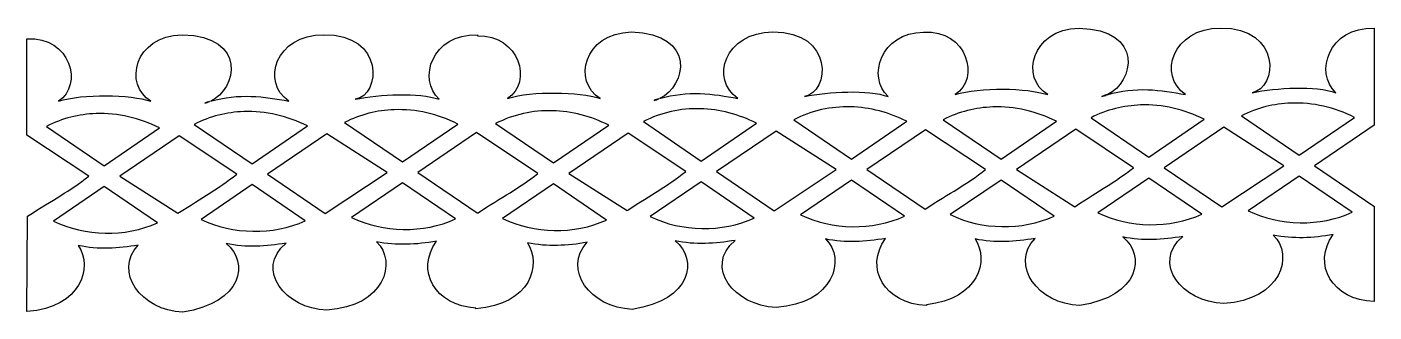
# Model space of a CAD drawing. Header units: centimetres. Extents: x -3.52 to 0.97, y 5.81 to 6.76.
import ezdxf

# ---------------------------------------------------------------- set-up
doc = ezdxf.new("R2010")
doc.units = ezdxf.units.CM
doc.header["$MEASUREMENT"] = 0
doc.layers.add('Layer 1', color=7, linetype='Continuous')

msp = doc.modelspace()

# ---------------------------------------------------------------- linework, layer by layer
at = {"layer": 'Layer 1', "color": 216}
for points, knots in [([(-0.01605, 6.75632), (-0.17669, 6.75209), (-0.21156, 6.58962), (-0.12023, 6.5347), (-0.12023, 6.5347), (-0.19033, 6.55701), (-0.34542, 6.56063), (-0.42871, 6.5347), (-0.42871, 6.5347), (-0.34358, 6.58848), (-0.38924, 6.7509), (-0.5338, 6.74303), (-0.5338, 6.74303), (-0.67834, 6.74086), (-0.72255, 6.59356), (-0.65203, 6.52806), (-0.65203, 6.52806), (-0.71959, 6.55187), (-0.8499, 6.54486), (-0.93106, 6.52806), (-0.93106, 6.52806), (-0.84634, 6.54092), (-0.83128, 6.74553), (-1.03615, 6.74338), (-1.03615, 6.74338), (-1.19752, 6.74338), (-1.2458, 6.58478), (-1.15302, 6.52176), (-1.15302, 6.52176), (-1.23376, 6.5374), (-1.32037, 6.54923), (-1.41348, 6.52142), (-1.41348, 6.52142), (-1.32602, 6.56173), (-1.28803, 6.73716), (-1.5077, 6.74339), (-1.5077, 6.74339), (-1.66834, 6.73916), (-1.70321, 6.57669), (-1.61188, 6.52177), (-1.61188, 6.52177), (-1.68198, 6.54408), (-1.83707, 6.5477), (-1.92036, 6.52177), (-1.92036, 6.52177), (-1.83611, 6.57499), (-1.87991, 6.73441), (-2.02092, 6.7301), (-2.02092, 6.7301), (-2.02092, 6.7301), (-2.02092, 6.73394), (-2.02092, 6.73394), (-2.02092, 6.73394), (-2.1729, 6.73813), (-2.22023, 6.58586), (-2.14821, 6.51897), (-2.14821, 6.51897), (-2.21578, 6.54278), (-2.34653, 6.53577), (-2.4277, 6.51897), (-2.4277, 6.51897), (-2.34298, 6.53183), (-2.32792, 6.73644), (-2.53279, 6.73429), (-2.53279, 6.73429), (-2.69416, 6.73429), (-2.74198, 6.57569), (-2.6492, 6.51267), (-2.6492, 6.51267), (-2.72994, 6.52831), (-2.817, 6.54014), (-2.91012, 6.51233), (-2.91012, 6.51233), (-2.82266, 6.55264), (-2.78466, 6.72807), (-3.00434, 6.73429), (-3.00434, 6.73429), (-3.16498, 6.73006), (-3.19985, 6.56759), (-3.10852, 6.51267), (-3.10852, 6.51267), (-3.17862, 6.53498), (-3.33371, 6.5386), (-3.417, 6.51267), (-3.417, 6.51267), (-3.33186, 6.56645), (-3.37707, 6.72887), (-3.52164, 6.721), (-3.52164, 6.721), (-3.52164, 6.721), (-3.52164, 6.39976), (-3.52164, 6.39976), (-3.52164, 6.39976), (-3.52164, 6.39976), (-3.31508, 6.26274), (-3.31508, 6.26274), (-3.31508, 6.26274), (-3.38029, 6.21195), (-3.4324, 6.18594), (-3.51938, 6.12921), (-3.51938, 6.12921), (-3.51938, 6.12921), (-3.52166, 5.81112), (-3.52166, 5.81112), (-3.52166, 5.81112), (-3.33898, 5.82668), (-3.30191, 5.95818), (-3.35043, 6.03134), (-3.35043, 6.03134), (-3.28388, 6.01748), (-3.21709, 6.02158), (-3.15067, 6.03309), (-3.15067, 6.03309), (-3.23463, 5.94421), (-3.14134, 5.81404), (-3.00209, 5.80973), (-3.00209, 5.80973), (-2.80176, 5.83997), (-2.78112, 5.97683), (-2.85804, 6.03799), (-2.85804, 6.03799), (-2.79149, 6.02413), (-2.7247, 6.02823), (-2.65828, 6.03974), (-2.65828, 6.03974), (-2.76311, 5.95086), (-2.66118, 5.82069), (-2.52193, 5.81638), (-2.52193, 5.81638), (-2.32923, 5.82785), (-2.28702, 5.97729), (-2.35704, 6.04429), (-2.35704, 6.04429), (-2.29049, 6.03043), (-2.2237, 6.03453), (-2.15728, 6.04604), (-2.15728, 6.04604), (-2.22795, 5.94856), (-2.16169, 5.82976), (-2.02546, 5.82303), (-2.02546, 5.82303), (-2.02546, 5.82303), (-2.02546, 5.82023), (-2.02546, 5.82023), (-2.02546, 5.82023), (-1.84278, 5.83579), (-1.8057, 5.96729), (-1.85423, 6.04045), (-1.85423, 6.04045), (-1.78768, 6.02659), (-1.72089, 6.03069), (-1.65447, 6.0422), (-1.65447, 6.0422), (-1.73843, 5.95332), (-1.64469, 5.82315), (-1.50544, 5.81884), (-1.50544, 5.81884), (-1.30511, 5.84908), (-1.28493, 5.98594), (-1.36185, 6.0471), (-1.36185, 6.0471), (-1.2953, 6.03324), (-1.22851, 6.03734), (-1.16209, 6.04885), (-1.16209, 6.04885), (-1.26692, 5.95996), (-1.16499, 5.8298), (-1.02574, 5.82549), (-1.02574, 5.82549), (-0.83305, 5.83695), (-0.79083, 5.9864), (-0.86086, 6.0534), (-0.86086, 6.0534), (-0.79431, 6.03954), (-0.72752, 6.04364), (-0.6611, 6.05515), (-0.6611, 6.05515), (-0.73254, 5.9566), (-0.664, 5.8361), (-0.52475, 5.83179), (-0.52475, 5.83179), (-0.52475, 5.83179), (-0.52475, 5.83422), (-0.52475, 5.83422), (-0.52475, 5.83422), (-0.34999, 5.85333), (-0.31487, 5.98147), (-0.36258, 6.05339), (-0.36258, 6.05339), (-0.29603, 6.03953), (-0.22924, 6.04363), (-0.16282, 6.05514), (-0.16282, 6.05514), (-0.24678, 5.96626), (-0.15304, 5.83609), (-0.01379, 5.83178), (-0.01379, 5.83178), (0.18654, 5.86202), (0.20672, 5.99888), (0.1298, 6.06004), (0.1298, 6.06004), (0.19635, 6.04617), (0.26314, 6.05028), (0.32956, 6.06179), (0.32956, 6.06179), (0.22473, 5.97291), (0.32666, 5.84274), (0.46591, 5.83843), (0.46591, 5.83843), (0.6586, 5.84989), (0.70082, 5.99934), (0.63079, 6.06634), (0.63079, 6.06634), (0.69734, 6.05247), (0.76413, 6.05658), (0.83056, 6.06809), (0.83056, 6.06809), (0.75912, 5.96955), (0.82766, 5.84904), (0.96691, 5.84473), (0.96691, 5.84473), (0.96691, 5.84473), (0.96691, 6.16317), (0.96691, 6.16317), (0.96691, 6.16317), (0.96691, 6.16317), (0.96646, 6.16283), (0.96646, 6.16283), (0.96646, 6.16283), (0.96646, 6.16283), (0.76896, 6.29741), (0.76896, 6.29741), (0.76896, 6.29741), (0.76896, 6.29741), (0.96691, 6.43234), (0.96691, 6.43234), (0.96691, 6.43234), (0.96691, 6.43234), (0.96691, 6.75602), (0.96691, 6.75602), (0.96691, 6.75602), (0.81493, 6.76021), (0.7676, 6.60794), (0.83962, 6.54105), (0.83962, 6.54105), (0.77205, 6.56486), (0.64175, 6.55785), (0.56059, 6.54105), (0.56059, 6.54105), (0.64531, 6.55391), (0.66037, 6.75853), (0.4555, 6.75637), (0.4555, 6.75637), (0.29413, 6.75637), (0.24585, 6.59777), (0.33863, 6.53475), (0.33863, 6.53475), (0.25789, 6.5504), (0.17128, 6.56222), (0.07817, 6.53441), (0.07817, 6.53441), (0.16563, 6.57472), (0.20363, 6.75015), (-0.01605, 6.75637), (-0.01605, 6.75637), (-0.01605, 6.75637), (-0.01605, 6.75632), (-0.01605, 6.75632)], [0, 0, 0, 0, 0.0147059, 0.0147059, 0.0147059, 0.0147059, 0.0294118, 0.0294118, 0.0294118, 0.0294118, 0.0441176, 0.0441176, 0.0441176, 0.0441176, 0.0588235, 0.0588235, 0.0588235, 0.0588235, 0.0735294, 0.0735294, 0.0735294, 0.0735294, 0.0882353, 0.0882353, 0.0882353, 0.0882353, 0.1029412, 0.1029412, 0.1029412, 0.1029412, 0.1176471, 0.1176471, 0.1176471, 0.1176471, 0.1323529, 0.1323529, 0.1323529, 0.1323529, 0.1470588, 0.1470588, 0.1470588, 0.1470588, 0.1617647, 0.1617647, 0.1617647, 0.1617647, 0.1764706, 0.1764706, 0.1764706, 0.1764706, 0.1911765, 0.1911765, 0.1911765, 0.1911765, 0.2058824, 0.2058824, 0.2058824, 0.2058824, 0.2205882, 0.2205882, 0.2205882, 0.2205882, 0.2352941, 0.2352941, 0.2352941, 0.2352941, 0.25, 0.25, 0.25, 0.25, 0.2647059, 0.2647059, 0.2647059, 0.2647059, 0.2794118, 0.2794118, 0.2794118, 0.2794118, 0.2941176, 0.2941176, 0.2941176, 0.2941176, 0.3088235, 0.3088235, 0.3088235, 0.3088235, 0.3235294, 0.3235294, 0.3235294, 0.3235294, 0.3382353, 0.3382353, 0.3382353, 0.3382353, 0.3529412, 0.3529412, 0.3529412, 0.3529412, 0.3676471, 0.3676471, 0.3676471, 0.3676471, 0.3823529, 0.3823529, 0.3823529, 0.3823529, 0.3970588, 0.3970588, 0.3970588, 0.3970588, 0.4117647, 0.4117647, 0.4117647, 0.4117647, 0.4264706, 0.4264706, 0.4264706, 0.4264706, 0.4411765, 0.4411765, 0.4411765, 0.4411765, 0.4558824, 0.4558824, 0.4558824, 0.4558824, 0.4705882, 0.4705882, 0.4705882, 0.4705882, 0.4852941, 0.4852941, 0.4852941, 0.4852941, 0.5, 0.5, 0.5, 0.5, 0.5147059, 0.5147059, 0.5147059, 0.5147059, 0.5294118, 0.5294118, 0.5294118, 0.5294118, 0.5441176, 0.5441176, 0.5441176, 0.5441176, 0.5588235, 0.5588235, 0.5588235, 0.5588235, 0.5735294, 0.5735294, 0.5735294, 0.5735294, 0.5882353, 0.5882353, 0.5882353, 0.5882353, 0.6029412, 0.6029412, 0.6029412, 0.6029412, 0.6176471, 0.6176471, 0.6176471, 0.6176471, 0.6323529, 0.6323529, 0.6323529, 0.6323529, 0.6470588, 0.6470588, 0.6470588, 0.6470588, 0.6617647, 0.6617647, 0.6617647, 0.6617647, 0.6764706, 0.6764706, 0.6764706, 0.6764706, 0.6911765, 0.6911765, 0.6911765, 0.6911765, 0.7058824, 0.7058824, 0.7058824, 0.7058824, 0.7205882, 0.7205882, 0.7205882, 0.7205882, 0.7352941, 0.7352941, 0.7352941, 0.7352941, 0.75, 0.75, 0.75, 0.75, 0.7647059, 0.7647059, 0.7647059, 0.7647059, 0.7794118, 0.7794118, 0.7794118, 0.7794118, 0.7941176, 0.7941176, 0.7941176, 0.7941176, 0.8088235, 0.8088235, 0.8088235, 0.8088235, 0.8235294, 0.8235294, 0.8235294, 0.8235294, 0.8382353, 0.8382353, 0.8382353, 0.8382353, 0.8529412, 0.8529412, 0.8529412, 0.8529412, 0.8676471, 0.8676471, 0.8676471, 0.8676471, 0.8823529, 0.8823529, 0.8823529, 0.8823529, 0.8970588, 0.8970588, 0.8970588, 0.8970588, 0.9117647, 0.9117647, 0.9117647, 0.9117647, 0.9264706, 0.9264706, 0.9264706, 0.9264706, 0.9411765, 0.9411765, 0.9411765, 0.9411765, 0.9558824, 0.9558824, 0.9558824, 0.9558824, 0.9705882, 0.9705882, 0.9705882, 0.9705882, 1, 1, 1, 1]), ([(-2.91285, 6.51163), (-2.91804, 6.50941), (-2.92323, 6.5076), (-2.9287, 6.50639), (-2.9287, 6.50639), (-2.92333, 6.5083), (-2.91818, 6.51), (-2.91285, 6.51163)], [0, 0, 0, 0, 0.3333333, 0.3333333, 0.3333333, 0.3333333, 1, 1, 1, 1]), ([(-1.41621, 6.52072), (-1.4214, 6.5185), (-1.42659, 6.51669), (-1.43207, 6.51548), (-1.43207, 6.51548), (-1.42669, 6.51739), (-1.42155, 6.51909), (-1.41621, 6.52072)], [0, 0, 0, 0, 0.3333333, 0.3333333, 0.3333333, 0.3333333, 1, 1, 1, 1]), ([(0.07545, 6.53366), (0.07026, 6.53144), (0.06507, 6.52963), (0.0596, 6.52842), (0.0596, 6.52842), (0.06497, 6.53033), (0.07012, 6.53203), (0.07545, 6.53366)], [0, 0, 0, 0, 0.3333333, 0.3333333, 0.3333333, 0.3333333, 1, 1, 1, 1]), ([(0.69014, 6.50639), (0.76286, 6.5089), (0.83581, 6.4919), (0.90168, 6.4585), (0.90168, 6.4585), (0.90168, 6.4585), (0.71732, 6.33266), (0.71732, 6.33266), (0.71732, 6.33266), (0.71732, 6.33266), (0.5248, 6.46374), (0.5248, 6.46374), (0.5248, 6.46374), (0.57705, 6.49065), (0.63358, 6.50443), (0.69014, 6.50639)], [0, 0, 0, 0, 0.2, 0.2, 0.2, 0.2, 0.4, 0.4, 0.4, 0.4, 0.6, 0.6, 0.6, 0.6, 1, 1, 1, 1]), ([(-3.29154, 6.47144), (-3.21882, 6.47395), (-3.14542, 6.45695), (-3.07955, 6.42355), (-3.07955, 6.42355), (-3.07955, 6.42355), (-3.26391, 6.29771), (-3.26391, 6.29771), (-3.26391, 6.29771), (-3.26391, 6.29771), (-3.45642, 6.42879), (-3.45642, 6.42879), (-3.45642, 6.42879), (-3.40417, 6.4557), (-3.34809, 6.46948), (-3.29154, 6.47143), (-3.29154, 6.47143), (-3.29154, 6.47143), (-3.29154, 6.47144), (-3.29154, 6.47144)], [0, 0, 0, 0, 0.1666667, 0.1666667, 0.1666667, 0.1666667, 0.3333333, 0.3333333, 0.3333333, 0.3333333, 0.5, 0.5, 0.5, 0.5, 0.6666667, 0.6666667, 0.6666667, 0.6666667, 1, 1, 1, 1]), ([(-2.79915, 6.47808), (-2.72643, 6.48059), (-2.65303, 6.46359), (-2.58716, 6.43019), (-2.58716, 6.43019), (-2.58716, 6.43019), (-2.77152, 6.304), (-2.77152, 6.304), (-2.77152, 6.304), (-2.77152, 6.304), (-2.96404, 6.43543), (-2.96404, 6.43543), (-2.96404, 6.43543), (-2.91179, 6.46234), (-2.85571, 6.47612), (-2.79916, 6.47808), (-2.79916, 6.47808), (-2.79916, 6.47808), (-2.79915, 6.47808), (-2.79915, 6.47808)], [0, 0, 0, 0, 0.1666667, 0.1666667, 0.1666667, 0.1666667, 0.3333333, 0.3333333, 0.3333333, 0.3333333, 0.5, 0.5, 0.5, 0.5, 0.6666667, 0.6666667, 0.6666667, 0.6666667, 1, 1, 1, 1]), ([(-2.29816, 6.48437), (-2.22544, 6.48688), (-2.15204, 6.46988), (-2.08617, 6.43648), (-2.08617, 6.43648), (-2.08617, 6.43648), (-2.27053, 6.31064), (-2.27053, 6.31064), (-2.27053, 6.31064), (-2.27053, 6.31064), (-2.46305, 6.44172), (-2.46305, 6.44172), (-2.46305, 6.44172), (-2.4108, 6.46863), (-2.35472, 6.48241), (-2.29817, 6.48436), (-2.29817, 6.48436), (-2.29817, 6.48436), (-2.29816, 6.48437), (-2.29816, 6.48437)], [0, 0, 0, 0, 0.1666667, 0.1666667, 0.1666667, 0.1666667, 0.3333333, 0.3333333, 0.3333333, 0.3333333, 0.5, 0.5, 0.5, 0.5, 0.6666667, 0.6666667, 0.6666667, 0.6666667, 1, 1, 1, 1]), ([(-1.77089, 6.48088), (-1.70624, 6.47929), (-1.64191, 6.46233), (-1.58336, 6.43264), (-1.58336, 6.43264), (-1.58336, 6.43264), (-1.76772, 6.3068), (-1.76772, 6.3068), (-1.76772, 6.3068), (-1.76772, 6.3068), (-1.96024, 6.43788), (-1.96024, 6.43788), (-1.96024, 6.43788), (-1.90053, 6.46864), (-1.83555, 6.48245), (-1.7709, 6.48087), (-1.7709, 6.48087), (-1.7709, 6.48087), (-1.77089, 6.48088), (-1.77089, 6.48088)], [0, 0, 0, 0, 0.1666667, 0.1666667, 0.1666667, 0.1666667, 0.3333333, 0.3333333, 0.3333333, 0.3333333, 0.5, 0.5, 0.5, 0.5, 0.6666667, 0.6666667, 0.6666667, 0.6666667, 1, 1, 1, 1]), ([(-1.2785, 6.48752), (-1.21385, 6.48593), (-1.14952, 6.46896), (-1.09097, 6.43928), (-1.09097, 6.43928), (-1.09097, 6.43928), (-1.27533, 6.31309), (-1.27533, 6.31309), (-1.27533, 6.31309), (-1.27533, 6.31309), (-1.46785, 6.44452), (-1.46785, 6.44452), (-1.46785, 6.44452), (-1.40814, 6.47528), (-1.34316, 6.48909), (-1.2785, 6.48752)], [0, 0, 0, 0, 0.2, 0.2, 0.2, 0.2, 0.4, 0.4, 0.4, 0.4, 0.6, 0.6, 0.6, 0.6, 1, 1, 1, 1]), ([(-0.77751, 6.49381), (-0.71286, 6.49222), (-0.64853, 6.47526), (-0.58998, 6.44557), (-0.58998, 6.44557), (-0.58998, 6.44557), (-0.77434, 6.31973), (-0.77434, 6.31973), (-0.77434, 6.31973), (-0.77434, 6.31973), (-0.96686, 6.45081), (-0.96686, 6.45081), (-0.96686, 6.45081), (-0.90715, 6.48157), (-0.84217, 6.49538), (-0.77751, 6.4938), (-0.77751, 6.4938), (-0.77751, 6.4938), (-0.77751, 6.49381), (-0.77751, 6.49381)], [0, 0, 0, 0, 0.1666667, 0.1666667, 0.1666667, 0.1666667, 0.3333333, 0.3333333, 0.3333333, 0.3333333, 0.5, 0.5, 0.5, 0.5, 0.6666667, 0.6666667, 0.6666667, 0.6666667, 1, 1, 1, 1]), ([(-0.30324, 6.49346), (-0.23052, 6.49597), (-0.15757, 6.47897), (-0.0917, 6.44557), (-0.0917, 6.44557), (-0.0917, 6.44557), (-0.27606, 6.31973), (-0.27606, 6.31973), (-0.27606, 6.31973), (-0.27606, 6.31973), (-0.46858, 6.45081), (-0.46858, 6.45081), (-0.46858, 6.45081), (-0.41633, 6.47772), (-0.3598, 6.4915), (-0.30324, 6.49346)], [0, 0, 0, 0, 0.2, 0.2, 0.2, 0.2, 0.4, 0.4, 0.4, 0.4, 0.6, 0.6, 0.6, 0.6, 1, 1, 1, 1]), ([(0.18915, 6.5001), (0.26187, 6.50261), (0.33482, 6.48561), (0.40069, 6.45221), (0.40069, 6.45221), (0.40069, 6.45221), (0.21633, 6.32602), (0.21633, 6.32602), (0.21633, 6.32602), (0.21633, 6.32602), (0.02381, 6.45745), (0.02381, 6.45745), (0.02381, 6.45745), (0.07606, 6.48436), (0.13259, 6.49814), (0.18915, 6.50009), (0.18915, 6.50009), (0.18915, 6.50009), (0.18915, 6.5001), (0.18915, 6.5001)], [0, 0, 0, 0, 0.1666667, 0.1666667, 0.1666667, 0.1666667, 0.3333333, 0.3333333, 0.3333333, 0.3333333, 0.5, 0.5, 0.5, 0.5, 0.6666667, 0.6666667, 0.6666667, 0.6666667, 1, 1, 1, 1]), ([(-0.02693, 6.41901), (-0.02693, 6.41901), (0.16513, 6.29108), (0.16513, 6.29108), (0.16513, 6.29108), (0.09992, 6.24029), (0.05642, 6.21778), (-0.03056, 6.16105), (-0.03056, 6.16105), (-0.03056, 6.16105), (-0.22444, 6.28479), (-0.22444, 6.28479), (-0.22444, 6.28479), (-0.22444, 6.28479), (-0.02694, 6.41902), (-0.02694, 6.41902), (-0.02694, 6.41902), (-0.02694, 6.41902), (-0.02693, 6.41901), (-0.02693, 6.41901)], [0, 0, 0, 0, 0.1666667, 0.1666667, 0.1666667, 0.1666667, 0.3333333, 0.3333333, 0.3333333, 0.3333333, 0.5, 0.5, 0.5, 0.5, 0.6666667, 0.6666667, 0.6666667, 0.6666667, 1, 1, 1, 1]), ([(0.46592, 6.42565), (0.46592, 6.42565), (0.66614, 6.29737), (0.66614, 6.29737), (0.66614, 6.29737), (0.66614, 6.29737), (0.45958, 6.16034), (0.45958, 6.16034), (0.45958, 6.16034), (0.45958, 6.16034), (0.26797, 6.29107), (0.26797, 6.29107), (0.26797, 6.29107), (0.26797, 6.29107), (0.46592, 6.42565), (0.46592, 6.42565)], [0, 0, 0, 0, 0.2, 0.2, 0.2, 0.2, 0.4, 0.4, 0.4, 0.4, 0.6, 0.6, 0.6, 0.6, 1, 1, 1, 1]), ([(-3.01477, 6.397), (-3.01477, 6.397), (-2.82271, 6.26906), (-2.82271, 6.26906), (-2.82271, 6.26906), (-2.88792, 6.21827), (-2.93142, 6.19576), (-3.0184, 6.13903), (-3.0184, 6.13903), (-3.0184, 6.13903), (-3.21227, 6.26277), (-3.21227, 6.26277), (-3.21227, 6.26277), (-3.21227, 6.26277), (-3.01477, 6.397), (-3.01477, 6.397)], [0, 0, 0, 0, 0.2, 0.2, 0.2, 0.2, 0.4, 0.4, 0.4, 0.4, 0.6, 0.6, 0.6, 0.6, 1, 1, 1, 1]), ([(-2.52193, 6.40364), (-2.52193, 6.40364), (-2.32171, 6.27535), (-2.32171, 6.27535), (-2.32171, 6.27535), (-2.32171, 6.27535), (-2.52827, 6.13833), (-2.52827, 6.13833), (-2.52827, 6.13833), (-2.52827, 6.13833), (-2.71988, 6.26906), (-2.71988, 6.26906), (-2.71988, 6.26906), (-2.71988, 6.26906), (-2.52193, 6.40364), (-2.52193, 6.40364)], [0, 0, 0, 0, 0.2, 0.2, 0.2, 0.2, 0.4, 0.4, 0.4, 0.4, 0.6, 0.6, 0.6, 0.6, 1, 1, 1, 1]), ([(-2.02411, 6.40817), (-2.02411, 6.40817), (-1.81891, 6.27184), (-1.81891, 6.27184), (-1.81891, 6.27184), (-1.88364, 6.22142), (-1.93512, 6.19523), (-2.02094, 6.13936), (-2.02094, 6.13936), (-2.02094, 6.13936), (-2.02094, 6.14111), (-2.02094, 6.14111), (-2.02094, 6.14111), (-2.02094, 6.14111), (-2.02139, 6.14077), (-2.02139, 6.14077), (-2.02139, 6.14077), (-2.02139, 6.14077), (-2.21889, 6.27535), (-2.21889, 6.27535), (-2.21889, 6.27535), (-2.21889, 6.27535), (-2.02411, 6.40818), (-2.02411, 6.40818), (-2.02411, 6.40818), (-2.02411, 6.40818), (-2.02411, 6.40817), (-2.02411, 6.40817)], [0, 0, 0, 0, 0.125, 0.125, 0.125, 0.125, 0.25, 0.25, 0.25, 0.25, 0.375, 0.375, 0.375, 0.375, 0.5, 0.5, 0.5, 0.5, 0.625, 0.625, 0.625, 0.625, 0.75, 0.75, 0.75, 0.75, 1, 1, 1, 1]), ([(-1.51858, 6.40608), (-1.51858, 6.40608), (-1.32652, 6.27814), (-1.32652, 6.27814), (-1.32652, 6.27814), (-1.39173, 6.22735), (-1.43523, 6.20484), (-1.52221, 6.14811), (-1.52221, 6.14811), (-1.52221, 6.14811), (-1.71609, 6.27185), (-1.71609, 6.27185), (-1.71609, 6.27185), (-1.71609, 6.27185), (-1.51859, 6.40608), (-1.51859, 6.40608), (-1.51859, 6.40608), (-1.51859, 6.40608), (-1.51858, 6.40608), (-1.51858, 6.40608)], [0, 0, 0, 0, 0.1666667, 0.1666667, 0.1666667, 0.1666667, 0.3333333, 0.3333333, 0.3333333, 0.3333333, 0.5, 0.5, 0.5, 0.5, 0.6666667, 0.6666667, 0.6666667, 0.6666667, 1, 1, 1, 1]), ([(-1.02574, 6.41271), (-1.02574, 6.41271), (-0.82552, 6.28442), (-0.82552, 6.28442), (-0.82552, 6.28442), (-0.82552, 6.28442), (-1.03208, 6.1474), (-1.03208, 6.1474), (-1.03208, 6.1474), (-1.03208, 6.1474), (-1.22369, 6.27813), (-1.22369, 6.27813), (-1.22369, 6.27813), (-1.22369, 6.27813), (-1.02574, 6.41271), (-1.02574, 6.41271)], [0, 0, 0, 0, 0.2, 0.2, 0.2, 0.2, 0.4, 0.4, 0.4, 0.4, 0.6, 0.6, 0.6, 0.6, 1, 1, 1, 1]), ([(-0.52746, 6.41761), (-0.52746, 6.41761), (-0.32724, 6.28478), (-0.32724, 6.28478), (-0.32724, 6.28478), (-0.39191, 6.23441), (-0.44359, 6.20841), (-0.52927, 6.15265), (-0.52927, 6.15265), (-0.52927, 6.15265), (-0.72269, 6.28443), (-0.72269, 6.28443), (-0.72269, 6.28443), (-0.72269, 6.28443), (-0.52745, 6.41761), (-0.52745, 6.41761), (-0.52745, 6.41761), (-0.52745, 6.41761), (-0.52746, 6.41761), (-0.52746, 6.41761)], [0, 0, 0, 0, 0.1666667, 0.1666667, 0.1666667, 0.1666667, 0.3333333, 0.3333333, 0.3333333, 0.3333333, 0.5, 0.5, 0.5, 0.5, 0.6666667, 0.6666667, 0.6666667, 0.6666667, 1, 1, 1, 1]), ([(-2.27053, 6.24075), (-2.27053, 6.24075), (-2.09342, 6.12016), (-2.09342, 6.12016), (-2.09342, 6.12016), (-2.2021, 6.07134), (-2.33373, 6.0744), (-2.43995, 6.12505), (-2.43995, 6.12505), (-2.43995, 6.12505), (-2.27054, 6.24075), (-2.27054, 6.24075), (-2.27054, 6.24075), (-2.27054, 6.24075), (-2.27053, 6.24075), (-2.27053, 6.24075)], [0, 0, 0, 0, 0.2, 0.2, 0.2, 0.2, 0.4, 0.4, 0.4, 0.4, 0.6, 0.6, 0.6, 0.6, 1, 1, 1, 1]), ([(-1.27533, 6.24355), (-1.27533, 6.24355), (-1.09822, 6.12296), (-1.09822, 6.12296), (-1.09822, 6.12296), (-1.2069, 6.07414), (-1.33853, 6.0772), (-1.44475, 6.12785), (-1.44475, 6.12785), (-1.44475, 6.12785), (-1.27533, 6.24355), (-1.27533, 6.24355)], [0, 0, 0, 0, 0.25, 0.25, 0.25, 0.25, 0.5, 0.5, 0.5, 0.5, 1, 1, 1, 1]), ([(-0.77434, 6.24984), (-0.77434, 6.24984), (-0.59723, 6.12925), (-0.59723, 6.12925), (-0.59723, 6.12925), (-0.70591, 6.08043), (-0.83754, 6.08349), (-0.94376, 6.13414), (-0.94376, 6.13414), (-0.94376, 6.13414), (-0.77435, 6.24984), (-0.77435, 6.24984), (-0.77435, 6.24984), (-0.77435, 6.24984), (-0.77434, 6.24984), (-0.77434, 6.24984)], [0, 0, 0, 0, 0.2, 0.2, 0.2, 0.2, 0.4, 0.4, 0.4, 0.4, 0.6, 0.6, 0.6, 0.6, 1, 1, 1, 1]), ([(-0.27606, 6.24984), (-0.27606, 6.24984), (-0.09895, 6.12925), (-0.09895, 6.12925), (-0.09895, 6.12925), (-0.20763, 6.08043), (-0.33926, 6.08384), (-0.44548, 6.13449), (-0.44548, 6.13449), (-0.44548, 6.13449), (-0.27606, 6.24984), (-0.27606, 6.24984)], [0, 0, 0, 0, 0.25, 0.25, 0.25, 0.25, 0.5, 0.5, 0.5, 0.5, 1, 1, 1, 1]), ([(0.21632, 6.25648), (0.21632, 6.25648), (0.39343, 6.13589), (0.39343, 6.13589), (0.39343, 6.13589), (0.28476, 6.08707), (0.15313, 6.09013), (0.0469, 6.14078), (0.0469, 6.14078), (0.0469, 6.14078), (0.21631, 6.25648), (0.21631, 6.25648), (0.21631, 6.25648), (0.21631, 6.25648), (0.21632, 6.25648), (0.21632, 6.25648)], [0, 0, 0, 0, 0.2, 0.2, 0.2, 0.2, 0.4, 0.4, 0.4, 0.4, 0.6, 0.6, 0.6, 0.6, 1, 1, 1, 1]), ([(0.71732, 6.26278), (0.71732, 6.26278), (0.89443, 6.14219), (0.89443, 6.14219), (0.89443, 6.14219), (0.78576, 6.09337), (0.65413, 6.09643), (0.5479, 6.14708), (0.5479, 6.14708), (0.5479, 6.14708), (0.71731, 6.26278), (0.71731, 6.26278), (0.71731, 6.26278), (0.71731, 6.26278), (0.71732, 6.26278), (0.71732, 6.26278)], [0, 0, 0, 0, 0.2, 0.2, 0.2, 0.2, 0.4, 0.4, 0.4, 0.4, 0.6, 0.6, 0.6, 0.6, 1, 1, 1, 1]), ([(-3.26391, 6.22783), (-3.26391, 6.22783), (-3.08679, 6.10724), (-3.08679, 6.10724), (-3.08679, 6.10724), (-3.19547, 6.05842), (-3.3271, 6.06183), (-3.43332, 6.11248), (-3.43332, 6.11248), (-3.43332, 6.11248), (-3.26391, 6.22783), (-3.26391, 6.22783)], [0, 0, 0, 0, 0.25, 0.25, 0.25, 0.25, 0.5, 0.5, 0.5, 0.5, 1, 1, 1, 1]), ([(-2.77152, 6.23448), (-2.77152, 6.23448), (-2.59441, 6.11389), (-2.59441, 6.11389), (-2.59441, 6.11389), (-2.70309, 6.06507), (-2.83472, 6.06813), (-2.94094, 6.11878), (-2.94094, 6.11878), (-2.94094, 6.11878), (-2.77152, 6.23448), (-2.77152, 6.23448)], [0, 0, 0, 0, 0.25, 0.25, 0.25, 0.25, 0.5, 0.5, 0.5, 0.5, 1, 1, 1, 1]), ([(-1.76772, 6.23691), (-1.76772, 6.23691), (-1.59061, 6.11632), (-1.59061, 6.11632), (-1.59061, 6.11632), (-1.69929, 6.0675), (-1.83092, 6.07091), (-1.93714, 6.12156), (-1.93714, 6.12156), (-1.93714, 6.12156), (-1.76773, 6.23691), (-1.76773, 6.23691), (-1.76773, 6.23691), (-1.76773, 6.23691), (-1.76772, 6.23691), (-1.76772, 6.23691)], [0, 0, 0, 0, 0.2, 0.2, 0.2, 0.2, 0.4, 0.4, 0.4, 0.4, 0.6, 0.6, 0.6, 0.6, 1, 1, 1, 1])]:
    msp.add_open_spline(points, degree=3, knots=knots, dxfattribs=at)

doc.saveas('drawing.dxf')
